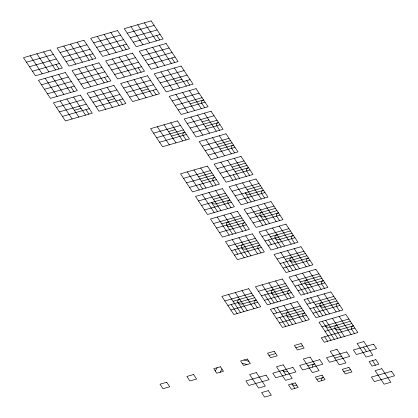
<?xml version="1.0" encoding="UTF-8"?>
<svg xmlns="http://www.w3.org/2000/svg" width="418" height="418" viewBox="0 0 418 418"><rect width="100%" height="100%" fill="white"/><g stroke="black" fill="none" stroke-linecap="round" stroke-linejoin="round"><path stroke-width="0.63" d="M215.254 370.97L217.12 367.741M220.114 372.26L221.974 369.031M26.465 62.204L53.337 54.46M60.056 52.522L86.934 44.778M93.653 42.845L120.53 35.096M127.25 33.163L154.127 25.414M29.459 66.723L56.336 58.975M63.055 57.041L89.933 49.298M96.652 47.359L123.524 39.616M130.244 37.677L157.121 29.934M32.458 71.238L59.33 63.494M66.049 61.556L92.927 53.812M99.646 51.879L126.523 44.13M133.243 42.197L160.115 34.448M41.445 84.791L68.317 77.043M75.036 75.109L101.914 67.366M108.633 65.427L135.51 57.684M142.23 55.746L169.107 48.002M44.439 89.306L71.316 81.562M78.035 79.624L104.913 71.88M111.632 69.942L138.504 62.198M145.224 60.265L172.101 52.516M47.438 93.825L74.31 86.077M81.029 84.143L107.907 76.395M114.626 74.461L141.503 66.718M148.223 64.78L175.095 57.036M56.425 107.374L83.297 99.63M90.016 97.692L116.894 89.948M123.613 88.01L150.49 80.266M157.21 78.333L184.087 70.585M59.419 111.893L86.296 104.145M93.015 102.211L119.893 94.463M126.612 92.53L153.484 84.786M160.204 82.848L187.081 75.104M74.357 110.279L81.076 108.34M107.948 100.597L114.668 98.658M141.545 90.915L148.265 88.977M175.142 81.233L181.861 79.3M62.418 116.408L89.29 108.664M96.009 106.726L122.887 98.982M129.606 97.044L156.484 89.3M163.203 87.362L190.075 79.619M172.19 100.916L199.067 93.172M175.184 105.43L202.061 97.687M190.122 103.821L203.561 99.944A3.678 2.456 1 0 0 201.695 103.173L204.695 107.687M178.183 109.95L205.055 102.206M153.573 133.18L180.451 125.437M187.17 123.498L214.047 115.755M168.511 131.565L175.231 129.632M202.103 121.884L208.822 119.95M156.572 137.7L183.445 129.951M190.164 128.018L217.041 120.274M171.505 136.085L184.944 132.213A3.678 2.456 1 0 0 183.084 135.437L186.078 139.957M205.102 126.403L218.541 122.531A3.678 2.456 1 0 0 216.676 125.755L219.675 130.275M159.566 142.214L186.444 134.471M193.163 132.532L220.035 124.789M202.15 146.086L229.027 138.337M217.083 144.471L230.522 140.6M205.144 150.6L232.021 142.857M220.082 148.986L233.521 145.114A3.678 2.456 1 0 0 231.656 148.343L234.655 152.857M208.143 155.12L235.015 147.371M183.533 178.35L210.411 170.607M217.13 168.668L244.007 160.925M198.472 176.736L211.91 172.864M232.063 167.054L245.502 163.182M186.532 182.865L213.405 175.121M220.124 173.188L247.001 165.439M201.466 181.255L214.904 177.378A3.678 2.456 1 0 0 213.044 180.607L216.038 185.122M235.062 171.573L248.501 167.702A3.678 2.456 1 0 0 246.636 170.925L249.635 175.445M189.526 187.384L216.404 179.641M223.123 177.702L249.995 169.959M198.513 200.933L225.391 193.189M232.11 191.251L258.988 183.507M213.452 199.318L226.89 195.446M247.043 189.641L260.482 185.764M201.513 205.452L228.385 197.709M235.104 195.77L261.981 188.027M204.506 209.967L231.384 202.223M238.103 200.285L264.975 192.541M213.493 223.52L240.371 215.772M247.09 213.838L273.968 206.095M221.712 223.839L241.87 218.034M255.304 214.162L275.462 208.352M216.487 228.035L243.365 220.291M250.084 218.353L276.962 210.609M219.487 232.554L246.364 224.806M253.083 222.872L279.955 215.129M228.474 246.103L255.351 238.359M262.07 236.421L288.948 228.677M236.692 246.427L256.851 240.616M270.284 236.745L290.442 230.935M231.467 250.622L258.345 242.874M265.064 240.94L291.942 233.192M234.467 255.137L261.344 247.393M268.063 245.455L294.936 237.711M277.05 259.008L303.928 251.26M285.264 259.327L305.422 253.522M280.044 263.523L306.922 255.779M283.043 268.042L309.916 260.294M224.837 300.955L251.714 293.206M258.434 291.273L285.311 283.529M292.03 281.591L318.908 273.847M233.056 301.274L253.214 295.469M266.653 291.597L286.811 285.787M300.244 281.915L320.402 276.105M227.836 305.469L254.714 297.726M261.428 295.787L288.305 288.044M295.024 286.111L321.902 278.362M230.83 309.989L257.707 302.24M264.427 300.307L291.304 292.563M298.024 290.625L324.896 282.881M273.414 313.855L300.291 306.112M307.011 304.173L333.888 296.43M281.633 314.179L301.791 308.369M315.224 304.497L335.382 298.687M276.408 318.375L303.285 310.631M310.004 308.693L336.882 300.95M279.407 322.889L306.284 315.146M313.004 313.207L339.876 305.464M321.991 326.761L348.868 319.018M350.362 321.275L330.204 327.085A3.678 2.456 1 0 1 325.35 325.794M324.985 331.275L351.862 323.532M354.856 328.052L321.264 337.728L324.258 342.248L357.855 332.566L345.869 314.498L318.991 322.241L330.978 340.309M269.009 355.478L275.728 353.544M295.887 347.734L302.606 345.796M307.867 365.802L314.587 363.864A3.678 2.456 1 0 0 312.727 367.093M334.745 358.059L341.464 356.12M316.854 379.351L323.574 377.417A3.678 2.456 1 0 0 321.714 380.641M343.732 371.607L350.451 369.669M243.992 359.997L248.851 361.288M242.132 363.221L246.991 364.512M156.755 35.42L159.754 39.935M171.735 58.003L174.734 62.522M186.715 80.59L189.715 85.105M264.615 198.027L261.616 193.508A3.678 2.456 1 0 1 263.481 190.284L250.042 194.156A3.678 2.456 1 0 1 245.183 192.865L251.176 201.899M279.595 220.61L276.596 216.096A3.678 2.456 1 0 1 278.461 212.866L265.022 216.738A3.678 2.456 1 0 1 260.163 215.453A3.678 2.456 1 0 1 262.023 212.224M294.575 243.198L291.576 238.678A3.678 2.456 1 0 1 293.441 235.454L280.003 239.326A3.678 2.456 1 0 1 275.143 238.035A3.678 2.456 1 0 1 277.003 234.806M309.555 265.78L306.556 261.266A3.678 2.456 1 0 1 308.421 258.037L294.983 261.908A3.678 2.456 1 0 1 290.123 260.618A3.678 2.456 1 0 1 291.983 257.394M324.535 288.368L321.536 283.848A3.678 2.456 1 0 1 323.401 280.624L309.963 284.496A3.678 2.456 1 0 1 305.103 283.205A3.678 2.456 1 0 1 306.964 279.976M339.515 310.95L336.516 306.431A3.678 2.456 1 0 1 338.381 303.207L324.943 307.078A3.678 2.456 1 0 1 320.084 305.788A3.678 2.456 1 0 1 321.944 302.564M354.495 333.533L351.496 329.018A3.678 2.456 1 0 1 353.362 325.789L339.923 329.661A3.678 2.456 1 0 1 335.064 328.37A3.678 2.456 1 0 1 336.924 325.147M363.482 347.086L366.476 351.601M372.469 360.635L375.469 365.154M144.409 22.838L156.395 40.901M159.389 45.421L171.375 63.489M174.369 68.003L186.355 86.071M189.349 90.591L201.335 108.659M204.329 113.173L216.315 131.242M219.309 135.761L231.295 153.824M234.289 158.344L246.275 176.412M249.269 180.926L261.255 198.994M264.249 203.514L276.235 221.582M279.229 226.096L291.215 244.164M294.209 248.679L306.195 266.747M309.189 271.266L321.176 289.334M324.169 293.849L336.156 311.917M339.15 316.436L351.136 334.505M137.689 24.772L149.675 42.84M152.669 47.359L164.655 65.422M167.649 69.942L179.636 88.01M182.629 92.524L194.616 110.592M197.609 115.112L209.596 133.18M212.59 137.694L224.576 155.762M227.57 160.277L239.556 178.345M242.55 182.865L254.536 200.933M257.53 205.447L269.516 223.515M272.51 228.035L284.496 246.103M287.49 250.617L299.476 268.685M302.47 273.2L314.456 291.268M317.45 295.787L329.436 313.855M332.43 318.37L344.416 336.438M233.197 174.797L236.196 179.317M260.163 215.453L266.156 224.482M275.143 238.035L281.136 247.069M290.123 260.618L296.116 269.652M305.103 283.205L311.096 292.239M320.084 305.788L326.077 314.822M335.064 328.37L341.057 337.404M130.97 26.71L142.956 44.778M145.95 49.293L157.936 67.361M160.93 71.875L172.916 89.943M175.91 94.463L187.896 112.531M190.89 117.045L202.876 135.113M205.87 139.633L217.856 157.701M220.85 162.215L232.836 180.283M235.83 184.798L247.817 202.866M250.81 207.385L262.797 225.454M265.791 229.968L277.777 248.036M280.771 252.556L292.757 270.624M295.751 275.138L307.737 293.206M310.731 297.72L322.717 315.789M325.711 320.308L337.697 338.376M268.424 239.969L271.423 244.488M283.404 262.556L289.397 271.59M298.384 285.139L304.377 294.173M307.371 298.692L310.37 303.207M313.364 307.726L319.357 316.76M322.351 321.275L334.337 339.343M324.624 336.762L327.618 341.281M123.164 45.102L126.158 49.617M138.144 67.685L141.138 72.199M153.124 90.267L156.118 94.787M231.018 207.709L228.024 203.19A3.678 2.456 1 0 1 229.884 199.966L216.446 203.838A3.678 2.456 1 0 1 211.586 202.547L217.579 211.581M245.998 230.292L243.004 225.777A3.678 2.456 1 0 1 244.864 222.548L231.426 226.42A3.678 2.456 1 0 1 226.566 225.13A3.678 2.456 1 0 1 228.432 221.906M260.978 252.88L257.984 248.36A3.678 2.456 1 0 1 259.844 245.136L246.406 249.008A3.678 2.456 1 0 1 241.547 247.717A3.678 2.456 1 0 1 243.412 244.488M290.938 298.044L287.945 293.53A3.678 2.456 1 0 1 289.805 290.301L276.366 294.173A3.678 2.456 1 0 1 271.507 292.887A3.678 2.456 1 0 1 273.372 289.658M305.919 320.632L302.925 316.112A3.678 2.456 1 0 1 304.785 312.889L291.346 316.76A3.678 2.456 1 0 1 286.487 315.47A3.678 2.456 1 0 1 288.352 312.241M110.817 32.515L122.798 50.583M125.797 55.103L137.778 73.171M140.777 77.685L152.758 95.753M170.737 122.855L182.718 140.923M200.697 168.026L212.678 186.094M215.678 190.608L227.658 208.676M230.658 213.196L242.639 231.258M245.638 235.778L257.619 253.846M275.598 280.948L287.579 299.016M290.573 303.531L302.559 321.599M104.098 34.454L116.079 52.522M119.078 57.036L131.059 75.104M134.058 79.624L146.039 97.692M164.018 124.794L175.999 142.857M193.978 169.959L205.959 188.027M208.958 192.546L220.939 210.615M223.938 215.129L235.919 233.197M238.918 237.717L250.899 255.779M268.878 282.881L280.859 300.95M283.859 305.469L295.839 323.537M199.605 184.479L202.599 188.999M226.566 225.13L232.56 234.164M241.547 247.717L247.54 256.751M271.507 292.887L277.5 301.916M286.487 315.47L292.48 324.504M97.378 36.392L109.359 54.455M112.358 58.975L124.339 77.043M127.338 81.557L139.319 99.625M157.299 126.727L169.28 144.795M187.259 171.897L199.24 189.965M202.239 194.48L214.22 212.548M217.219 217.067L229.2 235.135M232.199 239.65L244.18 257.718M262.159 284.82L274.14 302.888M277.139 307.402L289.12 325.47M234.827 249.65L237.826 254.17M264.787 294.821L270.78 303.855M273.78 308.374L276.773 312.889M279.767 317.403L285.76 326.437M89.567 54.779L92.561 59.299M104.547 77.367L107.541 81.881M119.527 99.949L122.521 104.469M257.342 307.726L254.348 303.212A3.678 2.456 1 0 1 256.208 299.983L242.769 303.855A3.678 2.456 1 0 1 237.915 302.564A3.678 2.456 1 0 1 239.775 299.34M77.22 42.197L89.201 60.265M92.2 64.785L104.181 82.853M107.18 87.367L119.161 105.435M242.001 290.63L253.982 308.693M70.501 44.136L82.487 62.204M85.481 66.718L97.467 84.786M100.461 89.306L112.447 107.369M235.282 292.563L247.263 310.631M237.915 302.564L243.908 311.598M285.849 374.836L282.855 370.322A3.678 2.456 1 0 0 287.709 371.607M294.836 388.385L291.842 383.87A3.678 2.456 1 0 0 296.702 385.161M63.782 46.069L75.768 64.137M78.762 68.656L90.748 86.725M93.742 91.239L105.728 109.307M228.562 294.502L240.549 312.57M231.196 304.503L237.189 313.537M55.97 64.461L58.969 68.98M70.95 87.048L73.949 91.563M85.93 109.631L88.929 114.145M43.624 51.879L55.61 69.947M58.604 74.461L70.59 92.53M73.584 97.049L85.57 115.117M36.904 53.817L48.89 71.886M51.884 76.4L63.87 94.468M66.864 98.982L78.85 117.05M30.185 55.751L42.171 73.819M45.165 78.338L57.151 96.401M60.145 100.921L72.131 118.989M50.343 49.941L23.465 57.689L35.452 75.757L62.329 68.009L50.343 49.941M83.94 40.264L57.062 48.007L69.048 66.075L95.921 58.332L83.94 40.264M117.531 30.582L90.659 38.325L102.64 56.393L129.517 48.65L117.531 30.582M151.128 20.9L124.251 28.643L136.237 46.712L163.114 38.968L151.128 20.9M65.323 72.528L38.446 80.272L50.432 98.34L77.309 90.596L65.323 72.528M98.92 62.846L72.042 70.59L84.028 88.658L110.901 80.914L98.92 62.846M132.511 53.164L105.639 60.908L117.62 78.976L144.497 71.232L132.511 53.164M166.108 43.482L139.231 51.231L151.217 69.299L178.094 61.55L166.108 43.482M80.303 95.111L53.426 102.859L65.412 120.922L92.289 113.179L80.303 95.111M113.9 85.429L87.022 93.177L99.009 111.245L125.881 103.497L113.9 85.429M147.491 75.752L120.619 83.496L132.6 101.564L159.477 93.82L147.491 75.752M181.088 66.07L154.211 73.814L166.197 91.882L193.074 84.138L181.088 66.07M196.068 88.653L169.191 96.396L181.177 114.464L208.054 106.721L196.068 88.653M177.451 120.917L150.579 128.666L162.56 146.734L189.438 138.985L177.451 120.917M211.048 111.24L184.171 118.984L196.157 137.052L223.034 129.303L211.048 111.24M226.028 133.823L199.151 141.566L211.137 159.634L238.014 151.891L226.028 133.823M207.412 166.087L180.539 173.831L192.52 191.899L219.398 184.155L207.412 166.087M241.008 156.405L214.131 164.154L226.117 182.222L252.994 174.473L241.008 156.405M222.392 188.675L195.519 196.418L207.5 214.486L234.378 206.738L222.392 188.675M255.988 178.993L229.111 186.736L241.097 204.804L267.975 197.061L255.988 178.993M237.372 211.257L210.5 219.001L222.48 237.069L249.358 229.325L237.372 211.257M270.969 201.575L244.091 209.319L256.077 227.387L282.955 219.643L270.969 201.575M252.352 233.84L225.48 241.588L237.461 259.656L264.338 251.908L252.352 233.84M285.949 224.163L259.071 231.906L271.057 249.974L297.935 242.226L285.949 224.163M300.929 246.745L274.051 254.489L286.037 272.557L312.915 264.813L300.929 246.745M248.72 288.692L221.843 296.435L233.829 314.503L260.701 306.76L248.72 288.692M282.312 279.01L255.44 286.753L267.421 304.821L294.298 297.078L282.312 279.01M315.909 269.328L289.031 277.077L301.017 295.145L327.895 287.396L315.909 269.328M297.292 301.597L270.42 309.341L282.401 327.409L309.278 319.66L297.292 301.597M330.889 291.916L304.011 299.659L315.998 317.727L342.875 309.984L330.889 291.916M166.725 382.261L160.005 384.199L163.004 388.714L169.724 386.781L166.725 382.261M193.602 374.518L186.883 376.456L189.876 380.97L196.596 379.037L193.602 374.518M220.479 366.774L213.76 368.707L216.754 373.227L223.473 371.288L220.479 366.774M247.351 359.031L240.632 360.964L243.631 365.484L250.351 363.545L247.351 359.031M274.229 351.282L267.51 353.22L270.509 357.735L277.223 355.802L274.229 351.282M301.106 343.539L294.387 345.477L297.381 349.991L304.1 348.058L301.106 343.539M256.344 372.579L249.624 374.518L258.611 388.066L265.331 386.127L256.344 372.579M283.216 364.836L276.497 366.769L285.489 380.323L292.203 378.384L283.216 364.836M310.093 357.092L303.374 359.025L312.361 372.579L319.08 370.641L310.093 357.092M336.971 349.344L330.251 351.282L339.238 364.83L345.958 362.897L336.971 349.344M363.848 341.6L357.129 343.539L366.116 357.087L372.835 355.148L363.848 341.6M266.057 375.16L245.899 380.97L248.893 385.485L269.051 379.675L266.057 375.16M292.934 367.417L272.776 373.222L275.77 377.741L295.928 371.931L292.934 367.417M319.807 359.668L299.654 365.478L302.648 369.998L322.806 364.188L319.807 359.668M346.684 351.925L326.526 357.735L329.525 362.249L349.683 356.444L346.684 351.925M373.561 344.181L353.403 349.991L356.397 354.506L376.555 348.696L373.561 344.181M268.325 390.647L261.605 392.586L264.604 397.1L271.324 395.162L268.325 390.647M295.202 382.904L288.483 384.837L291.477 389.357L298.196 387.418L295.202 382.904M322.079 375.155L315.36 377.093L318.354 381.608L325.073 379.675L322.079 375.155M348.952 367.412L342.232 369.35L345.231 373.864L351.951 371.931L348.952 367.412M375.829 359.668L369.11 361.601L372.109 366.121L378.828 364.182L375.829 359.668M381.822 368.702L375.103 370.635L384.09 384.189L390.809 382.251L381.822 368.702M391.535 371.283L371.377 377.088L374.376 381.608L394.535 375.798L391.535 371.283"/></g></svg>
